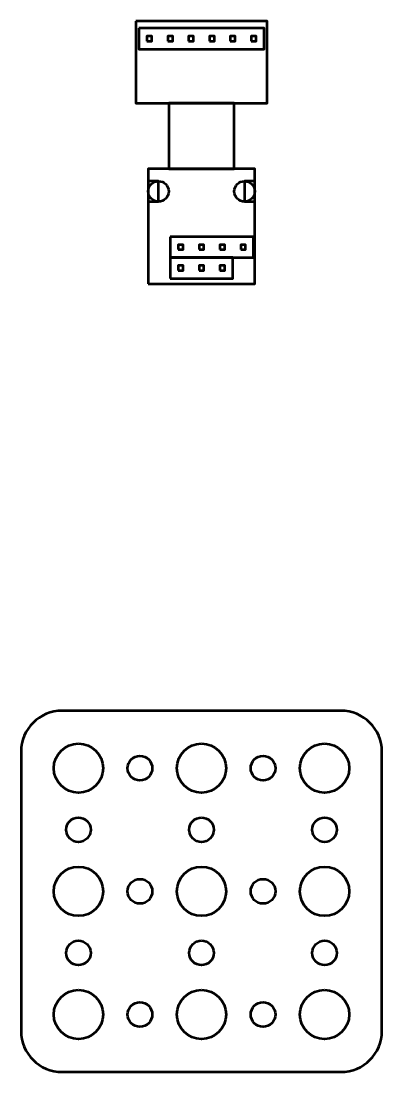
# Model space of a CAD drawing. Header units: centimetres. Extents: x -12.2 to 12.2, y -11.2 to 14.1.
# Drawn here: x -2.2 to 2.2, y -11.2 to 1.6 of the extents above; entities that cross this region are included whole.
import ezdxf

# ---------------------------------------------------------------- set-up
doc = ezdxf.new("R2010")
doc.units = ezdxf.units.CM
doc.header["$MEASUREMENT"] = 0
doc.layers.add('Layer 1', color=7, linetype='Continuous')

msp = doc.modelspace()

# ---------------------------------------------------------------- linework, layer by layer
at = {"layer": 'Layer 1', "lineweight": 53}
for points in [[(-0.665, 1.356), (-0.605, 1.356), (-0.605, 1.416), (-0.665, 1.416), (-0.665, 1.356)], [(-0.411, 1.356), (-0.351, 1.356), (-0.351, 1.416), (-0.411, 1.416), (-0.411, 1.356)], [(-0.157, 1.356), (-0.097, 1.356), (-0.097, 1.416), (-0.157, 1.416), (-0.157, 1.356)], [(0.097, 1.356), (0.157, 1.356), (0.157, 1.416), (0.097, 1.416), (0.097, 1.356)], [(0.351, 1.356), (0.411, 1.356), (0.411, 1.416), (0.351, 1.416), (0.351, 1.356)], [(0.605, 1.356), (0.665, 1.356), (0.665, 1.416), (0.605, 1.416), (0.605, 1.356)], [(-0.4, -0.2), (0.4, -0.2), (0.4, 0.6), (-0.4, 0.6), (-0.4, -0.2)], [(-0.65, -1.6), (0.65, -1.6), (0.65, -0.2), (-0.65, -0.2), (-0.65, -1.6)], [(-0.64998, -0.59999), (-0.525, -0.59999), (-0.525, -0.35001), (-0.64998, -0.35001), (-0.64998, -0.59999)], [(0.52499, -0.59999), (0.64997, -0.59999), (0.64997, -0.35001), (0.52499, -0.35001), (0.52499, -0.59999)], [(-0.28405, -1.184), (-0.22405, -1.184), (-0.22405, -1.124), (-0.28405, -1.124), (-0.28405, -1.184)], [(-0.03005, -1.184), (0.02995, -1.184), (0.02995, -1.124), (-0.03005, -1.124), (-0.03005, -1.184)], [(0.22395, -1.184), (0.28395, -1.184), (0.28395, -1.124), (0.22395, -1.124), (0.22395, -1.184)], [(0.47795, -1.184), (0.53795, -1.184), (0.53795, -1.124), (0.47795, -1.124), (0.47795, -1.184)], [(-0.38105, -1.535), (0.38095, -1.535), (0.38095, -1.281), (-0.38105, -1.281), (-0.38105, -1.535)], [(-0.28405, -1.438), (-0.22405, -1.438), (-0.22405, -1.378), (-0.28405, -1.378), (-0.28405, -1.438)], [(-0.03005, -1.438), (0.02995, -1.438), (0.02995, -1.378), (-0.03005, -1.378), (-0.03005, -1.438)], [(0.22395, -1.438), (0.28395, -1.438), (0.28395, -1.378), (0.22395, -1.378), (0.22395, -1.438)]]:
    msp.add_lwpolyline(points, close=True, dxfattribs=at)
for centre, major_axis in [((-0.525, -0.475), (0, 0.125)), ((0.52499, -0.475), (0, 0.125)), ((-1.49999, -7.50001), (0, 0.30001)), ((0.00001, -7.50001), (0, 0.30001)), ((1.50001, -7.50001), (0, 0.30001)), ((-0.75, -7.5), (0, 0.15)), ((0.75, -7.5), (0, 0.15)), ((-1.5, -8.25), (0, 0.15)), ((0, -8.25), (0, 0.15)), ((1.5, -8.25), (0, 0.15)), ((-1.49999, -9.00001), (0, 0.30001)), ((0.00001, -9.00001), (0, 0.30001)), ((1.50001, -9.00001), (0, 0.30001)), ((-0.75, -9), (0, 0.15)), ((0.75, -9), (0, 0.15)), ((-1.5, -9.75), (0, 0.15)), ((0, -9.75), (0, 0.15)), ((1.5, -9.75), (0, 0.15)), ((-1.49999, -10.50001), (0, 0.30001)), ((0.00001, -10.50001), (0, 0.30001)), ((1.50001, -10.50001), (0, 0.30001)), ((-0.75, -10.5), (0, 0.15)), ((0.75, -10.5), (0, 0.15))]:
    msp.add_ellipse(centre, major_axis=major_axis, ratio=1, dxfattribs=at)
for points, knots in [([(-0.8, 1.6), (-0.8, 1.6), (0.8, 1.6), (0.8, 1.6), (0.8, 1.6), (0.8, 1.6), (0.8, 0.6), (0.8, 0.6), (0.8, 0.6), (0.8, 0.6), (-0.8, 0.6), (-0.8, 0.6), (-0.8, 0.6), (-0.8, 0.6), (-0.8, 1.6), (-0.8, 1.6)], [0, 0, 0, 0, 0.2, 0.2, 0.2, 0.2, 0.4, 0.4, 0.4, 0.4, 0.6, 0.6, 0.6, 0.6, 1, 1, 1, 1]), ([(-0.762, 1.513), (-0.762, 1.513), (0.762, 1.513), (0.762, 1.513), (0.762, 1.513), (0.762, 1.513), (0.762, 1.259), (0.762, 1.259), (0.762, 1.259), (0.762, 1.259), (-0.762, 1.259), (-0.762, 1.259), (-0.762, 1.259), (-0.762, 1.259), (-0.762, 1.513), (-0.762, 1.513)], [0, 0, 0, 0, 0.2, 0.2, 0.2, 0.2, 0.4, 0.4, 0.4, 0.4, 0.6, 0.6, 0.6, 0.6, 1, 1, 1, 1]), ([(-0.38105, -1.027), (-0.38105, -1.027), (0.63495, -1.027), (0.63495, -1.027), (0.63495, -1.027), (0.63495, -1.027), (0.63495, -1.281), (0.63495, -1.281), (0.63495, -1.281), (0.63495, -1.281), (-0.38105, -1.281), (-0.38105, -1.281), (-0.38105, -1.281), (-0.38105, -1.281), (-0.38105, -1.027), (-0.38105, -1.027)], [0, 0, 0, 0, 0.2, 0.2, 0.2, 0.2, 0.4, 0.4, 0.4, 0.4, 0.6, 0.6, 0.6, 0.6, 1, 1, 1, 1]), ([(-2.2, -10.7), (-2.2, -10.7), (-2.2, -7.3), (-2.2, -7.3), (-2.2, -7.3), (-2.2, -7.02386), (-1.97614, -6.8), (-1.7, -6.8), (-1.7, -6.8), (-1.7, -6.8), (1.7, -6.8), (1.7, -6.8), (1.7, -6.8), (1.97614, -6.8), (2.2, -7.02386), (2.2, -7.3), (2.2, -7.3), (2.2, -7.3), (2.2, -10.7), (2.2, -10.7), (2.2, -10.7), (2.2, -10.97614), (1.97614, -11.2), (1.7, -11.2), (1.7, -11.2), (1.7, -11.2), (-1.7, -11.2), (-1.7, -11.2), (-1.7, -11.2), (-1.97614, -11.2), (-2.2, -10.97614), (-2.2, -10.7)], [0, 0, 0, 0, 0.11111111, 0.11111111, 0.11111111, 0.11111111, 0.22222222, 0.22222222, 0.22222222, 0.22222222, 0.33333333, 0.33333333, 0.33333333, 0.33333333, 0.44444444, 0.44444444, 0.44444444, 0.44444444, 0.55555556, 0.55555556, 0.55555556, 0.55555556, 0.66666667, 0.66666667, 0.66666667, 0.66666667, 0.77777778, 0.77777778, 0.77777778, 0.77777778, 1, 1, 1, 1])]:
    msp.add_open_spline(points, degree=3, knots=knots, dxfattribs=at)

doc.saveas('drawing.dxf')
